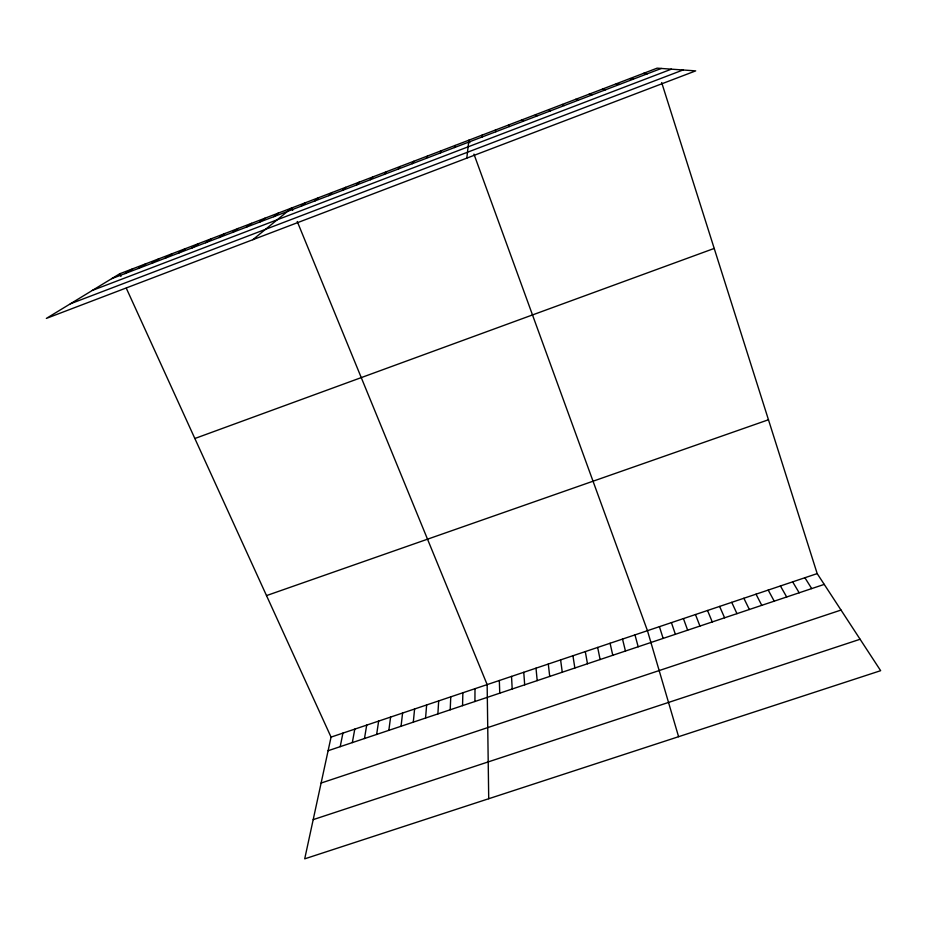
<?xml version="1.0" encoding="UTF-8"?>
<svg xmlns="http://www.w3.org/2000/svg" width="927" height="927" viewBox="0 0 927 927"><rect width="100%" height="100%" fill="white"/><g stroke="black" fill="none" stroke-linecap="round" stroke-linejoin="round"><path stroke-width="1.39" d="M474.925 701.507L474.995 688.691M462.55 705.656L462.863 692.77M450.198 709.792L450.765 696.837M437.88 713.917L438.68 700.905M425.574 718.043L426.629 704.96M413.303 722.156L414.589 709.004M466.814 158.135L468.865 140.186L469.792 142.723M401.055 726.27L402.585 713.037M388.842 730.36L390.603 717.069M376.64 734.451L378.645 721.09M364.473 738.529L366.71 725.111M352.318 742.608L354.798 729.109M340.197 746.664L342.92 733.106M126.304 288.216L331.055 737.104L304.705 858.842L880.65 670.684L817.185 573.604L661.669 82.549M454.508 147.544L455.053 145.469M440.406 152.943L441.264 150.742M426.327 158.32L427.509 156.014M412.295 163.697L413.79 161.263M398.286 169.05L400.093 166.501M384.323 174.392L386.432 171.727M370.383 179.722L372.805 176.941M356.478 185.041L359.212 182.144M342.596 190.348L345.644 187.335M328.761 195.643L332.109 192.515M314.948 200.927L318.61 197.683M301.182 206.2L305.134 202.839M252.804 239.711L291.692 207.972L292.7 210.441M273.72 216.698L278.285 213.106M260.047 221.924L264.902 218.227M246.397 227.15L251.553 223.337M232.781 232.353L238.227 228.436M219.201 237.555L224.948 233.523M205.643 242.735L211.68 238.587M192.132 247.903L198.459 243.65M178.633 253.059L185.261 248.703M165.18 258.216L172.086 253.743M151.75 263.349L158.957 258.772M138.355 268.471L145.84 263.789M124.994 273.581L132.77 268.784M119.71 273.778L46.35 318.413L695.69 70.881L657.116 68.158L119.71 273.778L120.916 276.408M111.657 278.679L661.31 68.447M92.41 290.394L671.391 69.166M70.336 303.824L683.002 69.989M194.855 438.506L714.207 248.436M266.501 595.597L768.471 419.757M331.055 737.104L817.185 573.604M328.1 750.719L824.242 584.392M321.113 783.037L841.021 610.059M313.199 819.63L860.105 639.259M643.465 73.372L647.347 73.789M629.862 78.586L633.408 79.119M616.281 83.778L619.503 84.438M602.724 88.969L605.632 89.745M589.201 94.137L591.785 95.041M575.713 99.305L577.985 100.325M562.249 104.45L564.207 105.597M548.819 109.595L550.464 110.846M535.424 114.716L536.745 116.095M522.052 119.838L523.06 121.333M804.903 577.73L811.704 588.599M792.655 581.855L799.178 592.793M780.418 585.968L786.687 596.988M768.205 590.07L774.219 601.159M756.026 594.172L761.774 605.331M743.86 598.263L749.364 609.502M731.727 602.341L736.965 613.651M719.619 606.42L724.601 617.799M508.714 124.936L509.41 126.547M707.533 610.476L712.26 621.936M297.243 221.507L487.15 684.601L488.714 798.738M695.47 614.543L699.943 626.061M683.431 618.587L687.649 630.186M473.952 154.125L647.452 630.684L678.587 736.698M671.415 622.631L675.377 634.3M659.421 626.664L663.141 638.402M634.972 634.891L638.182 646.768M622.515 639.074L625.458 651.032M495.4 130.035L495.794 131.761M610.082 643.257L612.77 655.285M597.672 647.428L600.105 659.537M585.296 651.588L587.475 663.767M572.932 655.748L574.856 667.996M560.603 659.897L562.272 672.214M548.297 664.033L549.723 676.432M536.015 668.17L537.185 680.627M523.767 672.284L524.682 684.821M511.53 676.397L512.202 689.004M482.121 135.11L482.202 136.953M499.329 680.499L499.757 693.176"/></g></svg>
